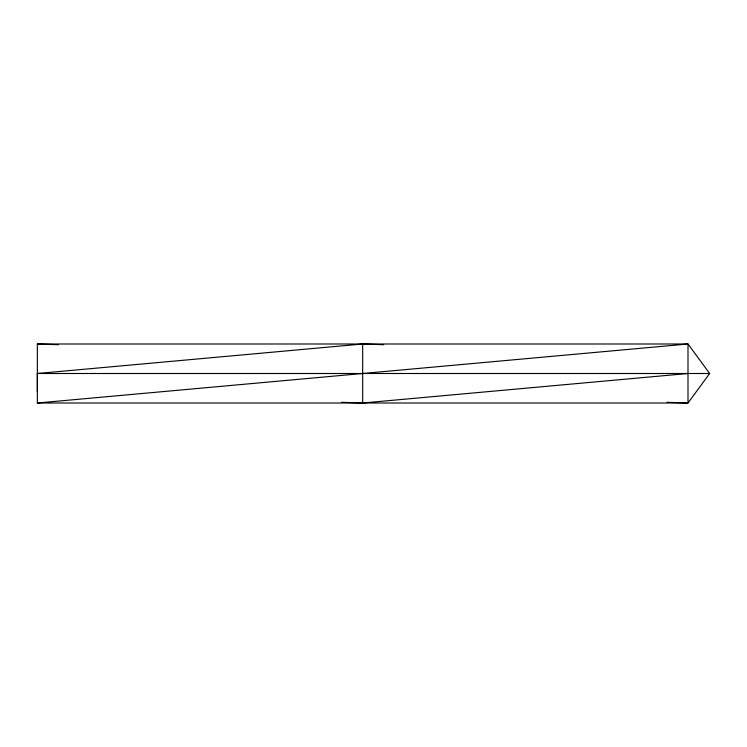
<?xml version="1.0" encoding="UTF-8"?>
<svg xmlns="http://www.w3.org/2000/svg" width="747" height="747" viewBox="0 0 747 747"><rect width="100%" height="100%" fill="white"/><g stroke="black" fill="none" stroke-linecap="round" stroke-linejoin="round"><path stroke-width="1.12" d="M37.35 391.736L37.35 343.993L687.996 343.993L709.65 373.5L687.996 403.007L37.35 403.007L37.35 373.5L362.678 343.993L383.659 344.722M362.678 343.993L362.678 403.007L341.687 402.278M667.006 402.278L687.996 403.007L687.996 343.993L37.35 403.007M362.678 403.007L687.996 373.5M37.35 373.5L709.65 373.5M37.35 343.993L58.341 344.722"/></g></svg>
